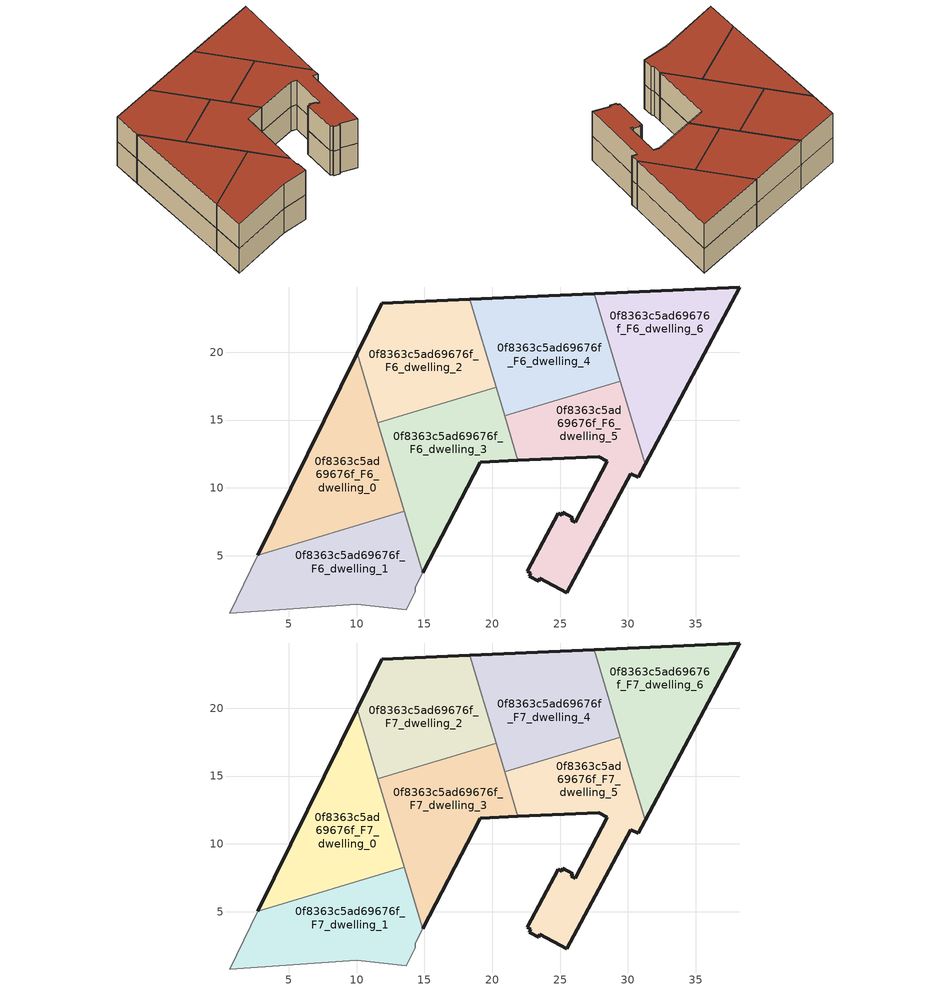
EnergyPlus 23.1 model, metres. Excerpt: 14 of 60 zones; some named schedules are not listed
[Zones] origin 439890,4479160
0f8363c5ad69676f_F6_dwelling_0
 floor to 0f8363c5ad69676f_F5_dwelling_0 (EU_floor_Construction): 13.52,8.27 10.03,19.92 2.71,5.03 z18
 wall outside (EU_wall_Construction): 2.71,5.03 10.03,19.92 z18:21
 wall to 0f8363c5ad69676f_F6_dwelling_1 (EU_wall_Construction): 13.52,8.27 2.71,5.03 z18:21
 wall to 0f8363c5ad69676f_F6_dwelling_3 (EU_wall_Construction): 11.56,14.8 13.52,8.27 z18:21
 wall to 0f8363c5ad69676f_F6_dwelling_2 (EU_wall_Construction): 10.03,19.92 11.56,14.8 z18:21
0f8363c5ad69676f_F6_dwelling_1
 floor to 0f8363c5ad69676f_F5_dwelling_1 (EU_floor_Construction): 13.64,1.02 14.31,2.33 14.31,2.68 14.87,3.75 13.52,8.27 2.71,5.03 0.62,0.77 10.02,1.4 z18
 wall adiabatic (EU_wall_Construction): 14.87,3.75 14.31,2.68 14.31,2.33 13.64,1.02 10.02,1.4 0.62,0.77 2.71,5.03 z18:21
 wall to 0f8363c5ad69676f_F6_dwelling_3 (EU_wall_Construction): 13.52,8.27 14.87,3.75 z18:21
0f8363c5ad69676f_F6_dwelling_2
 floor to 0f8363c5ad69676f_F5_dwelling_2 (EU_floor_Construction): 20.28,17.41 18.33,23.92 11.85,23.63 10.03,19.92 11.56,14.8 z18
 wall outside (EU_wall_Construction): 10.03,19.92 11.85,23.63 18.33,23.92 z18:21
 wall to 0f8363c5ad69676f_F6_dwelling_3 (EU_wall_Construction): 20.28,17.41 11.56,14.8 z18:21
 wall to 0f8363c5ad69676f_F6_dwelling_4 (EU_wall_Construction): 18.33,23.92 20.28,17.41 z18:21
0f8363c5ad69676f_F6_dwelling_3
 floor to 0f8363c5ad69676f_F5_dwelling_3 (EU_floor_Construction): 14.87,3.75 19.12,11.91 21.89,12.03 20.28,17.41 11.56,14.8 z18
 wall outside (EU_wall_Construction): 21.89,12.03 19.12,11.91 14.87,3.75 z18:21
 wall to 0f8363c5ad69676f_F6_dwelling_5 (EU_wall_Construction): 20.91,15.32 21.89,12.03 z18:21
 wall to 0f8363c5ad69676f_F6_dwelling_4 (EU_wall_Construction): 20.28,17.41 20.91,15.32 z18:21
0f8363c5ad69676f_F6_dwelling_4
 floor to 0f8363c5ad69676f_F5_dwelling_4 (EU_floor_Construction): 29.46,17.88 27.53,24.34 18.33,23.92 20.91,15.32 z18
 wall outside (EU_wall_Construction): 18.33,23.92 27.53,24.34 z18:21
 wall to 0f8363c5ad69676f_F6_dwelling_5 (EU_wall_Construction): 29.46,17.88 20.91,15.32 z18:21
 wall to 0f8363c5ad69676f_F6_dwelling_6 (EU_wall_Construction): 27.53,24.34 29.46,17.88 z18:21
0f8363c5ad69676f_F6_dwelling_5
 floor to 0f8363c5ad69676f_F5_dwelling_5 (EU_floor_Construction): 25.51,2.25 30.21,11.04 30.77,10.77 31.29,11.75 29.46,17.88 20.91,15.32 21.89,12.03 27.85,12.3 28.49,11.95 26.11,7.47 25.82,7.62 25.93,7.79 25.21,8.18 25.12,8 24.86,8.13 22.59,3.83 22.84,3.7 22.73,3.49 23.42,3.11 23.51,3.33 z18
 wall outside (EU_wall_Construction): 31.29,11.75 30.77,10.77 30.21,11.04 25.51,2.25 23.51,3.33 23.42,3.11 22.73,3.49 22.84,3.7 22.59,3.83 24.86,8.13 25.12,8 25.21,8.18 25.93,7.79 25.82,7.62 26.11,7.47 28.49,11.95 27.85,12.3 21.89,12.03 z18:21
 wall to 0f8363c5ad69676f_F6_dwelling_6 (EU_wall_Construction): 29.46,17.88 31.29,11.75 z18:21
0f8363c5ad69676f_F6_dwelling_6
 floor to 0f8363c5ad69676f_F5_dwelling_6 (EU_floor_Construction): 31.29,11.75 38.28,24.82 27.53,24.34 z18
 wall outside (EU_wall_Construction): 27.53,24.34 38.28,24.82 31.29,11.75 z18:21
0f8363c5ad69676f_F7_dwelling_0
 floor to 0f8363c5ad69676f_F6_dwelling_0 (EU_floor_Construction): 13.52,8.27 10.03,19.92 2.71,5.03 z21
 wall outside (EU_wall_Construction): 2.71,5.03 10.03,19.92 z21:24
 wall to 0f8363c5ad69676f_F7_dwelling_1 (EU_wall_Construction): 13.52,8.27 2.71,5.03 z21:24
 wall to 0f8363c5ad69676f_F7_dwelling_3 (EU_wall_Construction): 11.56,14.8 13.52,8.27 z21:24
 wall to 0f8363c5ad69676f_F7_dwelling_2 (EU_wall_Construction): 10.03,19.92 11.56,14.8 z21:24
 roof outside (EU_roof_Construction): 10.03,19.92 13.52,8.27 2.71,5.03 z24
0f8363c5ad69676f_F7_dwelling_1
 floor to 0f8363c5ad69676f_F6_dwelling_1 (EU_floor_Construction): 13.64,1.02 14.31,2.33 14.31,2.68 14.87,3.75 13.52,8.27 2.71,5.03 0.62,0.77 10.02,1.4 z21
 wall adiabatic (EU_wall_Construction): 14.87,3.75 14.31,2.68 14.31,2.33 13.64,1.02 10.02,1.4 0.62,0.77 2.71,5.03 z21:24
 wall to 0f8363c5ad69676f_F7_dwelling_3 (EU_wall_Construction): 13.52,8.27 14.87,3.75 z21:24
 roof outside (EU_roof_Construction): 13.52,8.27 14.87,3.75 14.31,2.68 14.31,2.33 13.64,1.02 10.02,1.4 0.62,0.77 2.71,5.03 z24
0f8363c5ad69676f_F7_dwelling_2
 floor to 0f8363c5ad69676f_F6_dwelling_2 (EU_floor_Construction): 20.28,17.41 18.33,23.92 11.85,23.63 10.03,19.92 11.56,14.8 z21
 wall outside (EU_wall_Construction): 10.03,19.92 11.85,23.63 18.33,23.92 z21:24
 wall to 0f8363c5ad69676f_F7_dwelling_3 (EU_wall_Construction): 20.28,17.41 11.56,14.8 z21:24
 wall to 0f8363c5ad69676f_F7_dwelling_4 (EU_wall_Construction): 18.33,23.92 20.28,17.41 z21:24
 roof outside (EU_roof_Construction): 18.33,23.92 20.28,17.41 11.56,14.8 10.03,19.92 11.85,23.63 z24
0f8363c5ad69676f_F7_dwelling_3
 floor to 0f8363c5ad69676f_F6_dwelling_3 (EU_floor_Construction): 14.87,3.75 19.12,11.91 21.89,12.03 20.28,17.41 11.56,14.8 z21
 wall outside (EU_wall_Construction): 21.89,12.03 19.12,11.91 14.87,3.75 z21:24
 wall to 0f8363c5ad69676f_F7_dwelling_5 (EU_wall_Construction): 20.91,15.32 21.89,12.03 z21:24
 wall to 0f8363c5ad69676f_F7_dwelling_4 (EU_wall_Construction): 20.28,17.41 20.91,15.32 z21:24
 roof outside (EU_roof_Construction): 20.28,17.41 21.89,12.03 19.12,11.91 14.87,3.75 11.56,14.8 z24
0f8363c5ad69676f_F7_dwelling_4
 floor to 0f8363c5ad69676f_F6_dwelling_4 (EU_floor_Construction): 29.46,17.88 27.53,24.34 18.33,23.92 20.91,15.32 z21
 wall outside (EU_wall_Construction): 18.33,23.92 27.53,24.34 z21:24
 wall to 0f8363c5ad69676f_F7_dwelling_5 (EU_wall_Construction): 29.46,17.88 20.91,15.32 z21:24
 wall to 0f8363c5ad69676f_F7_dwelling_6 (EU_wall_Construction): 27.53,24.34 29.46,17.88 z21:24
 roof outside (EU_roof_Construction): 27.53,24.34 29.46,17.88 20.91,15.32 18.33,23.92 z24
0f8363c5ad69676f_F7_dwelling_5
 floor to 0f8363c5ad69676f_F6_dwelling_5 (EU_floor_Construction): 25.51,2.25 30.21,11.04 30.77,10.77 31.29,11.75 29.46,17.88 20.91,15.32 21.89,12.03 27.85,12.3 28.49,11.95 26.11,7.47 25.82,7.62 25.93,7.79 25.21,8.18 25.12,8 24.86,8.13 22.59,3.83 22.84,3.7 22.73,3.49 23.42,3.11 23.51,3.33 z21
 wall outside (EU_wall_Construction): 31.29,11.75 30.77,10.77 30.21,11.04 25.51,2.25 23.51,3.33 23.42,3.11 22.73,3.49 22.84,3.7 22.59,3.83 24.86,8.13 25.12,8 25.21,8.18 25.93,7.79 25.82,7.62 26.11,7.47 28.49,11.95 27.85,12.3 21.89,12.03 z21:24
 wall to 0f8363c5ad69676f_F7_dwelling_6 (EU_wall_Construction): 29.46,17.88 31.29,11.75 z21:24
 roof outside (EU_roof_Construction): 29.46,17.88 31.29,11.75 30.77,10.77 30.21,11.04 25.51,2.25 23.51,3.33 23.42,3.11 22.73,3.49 22.84,3.7 22.59,3.83 24.86,8.13 25.12,8 25.21,8.18 25.93,7.79 25.82,7.62 26.11,7.47 28.49,11.95 27.85,12.3 21.89,12.03 20.91,15.32 z24
0f8363c5ad69676f_F7_dwelling_6
 floor to 0f8363c5ad69676f_F6_dwelling_6 (EU_floor_Construction): 31.29,11.75 38.28,24.82 27.53,24.34 z21
 wall outside (EU_wall_Construction): 27.53,24.34 38.28,24.82 31.29,11.75 z21:24
 roof outside (EU_roof_Construction): 38.28,24.82 31.29,11.75 27.53,24.34 z24
[Building]
EU S2 Campaign: North Axis=0; Terrain=City; Solar Distribution=FullExterior
[Site:Location]
Madrid: Latitude=40.5; Longitude=-3.5; Time Zone=1; Elevation=609
[SizingPeriod:WeatherFileDays]
AnnualSizingPeriod: Begin Month=1; Begin Day of Month=1; End Month=12; End Day of Month=31; Day of Week for Start Day=Monday; Use Weather File Daylight Saving Period=No; Use Weather File Rain and Snow Indicators=No
[MATERIAL]
EU_InternalMass_Material: Roughness=MediumRough; Thickness=0.1; Conductivity=1; Density=1800; Specific Heat=900; Thermal Absorptance=0.9; Solar Absorptance=0.7; Visible Absorptance=0.7
[MATERIAL:NOMASS] Roughness=MediumRough; Thermal Absorptance=0.9; Solar Absorptance=0.7; Visible Absorptance=0.7
Name | Thermal Resistance
EU_wall_NoMass; EU_roof_NoMass | 2.16768
EU_floor_NoMass | 1.14339
[CONSTRUCTION]
EU_wall_Construction: EU_wall_NoMass
EU_roof_Construction: EU_roof_NoMass
EU_floor_Construction: EU_floor_NoMass
EU_InternalMass_Construction: EU_InternalMass_Material
[ZONE] Type=1; Multiplier=1; Ceiling Height=autocalculate; Floor Area=autocalculate; Part of Total Floor Area=Yes
Name | Volume
0f8363c5ad69676f_F6_dwelling_0; 0f8363c5ad69676f_F7_dwelling_0 | 205.76
0f8363c5ad69676f_F6_dwelling_1; 0f8363c5ad69676f_F7_dwelling_1 | 205.749
0f8363c5ad69676f_F6_dwelling_2; 0f8363c5ad69676f_F7_dwelling_2 | 201.169
0f8363c5ad69676f_F6_dwelling_3; 0f8363c5ad69676f_F7_dwelling_3 | 201.17
0f8363c5ad69676f_F6_dwelling_4; 0f8363c5ad69676f_F7_dwelling_4 | 210.352
0f8363c5ad69676f_F6_dwelling_5; 0f8363c5ad69676f_F7_dwelling_5 | 210.359
0f8363c5ad69676f_F6_dwelling_6; 0f8363c5ad69676f_F7_dwelling_6 | 205.752
[INTERNALMASS] Construction=EU_InternalMass_Construction
Name | Zone or ZoneList | Surface Area
0f8363c5ad69676f_F6_dwelling_0_EU_InternalMass | 0f8363c5ad69676f_F6_dwelling_0 | 68.5925
0f8363c5ad69676f_F6_dwelling_1_EU_InternalMass | 0f8363c5ad69676f_F6_dwelling_1 | 68.5826
0f8363c5ad69676f_F6_dwelling_2_EU_InternalMass | 0f8363c5ad69676f_F6_dwelling_2 | 67.0571
0f8363c5ad69676f_F6_dwelling_3_EU_InternalMass | 0f8363c5ad69676f_F6_dwelling_3 | 67.0562
0f8363c5ad69676f_F6_dwelling_4_EU_InternalMass | 0f8363c5ad69676f_F6_dwelling_4 | 70.1163
0f8363c5ad69676f_F6_dwelling_5_EU_InternalMass | 0f8363c5ad69676f_F6_dwelling_5 | 70.1215
0f8363c5ad69676f_F6_dwelling_6_EU_InternalMass | 0f8363c5ad69676f_F6_dwelling_6 | 68.5842
0f8363c5ad69676f_F7_dwelling_0_EU_InternalMass | 0f8363c5ad69676f_F7_dwelling_0 | 68.5925
0f8363c5ad69676f_F7_dwelling_1_EU_InternalMass | 0f8363c5ad69676f_F7_dwelling_1 | 68.5826
0f8363c5ad69676f_F7_dwelling_2_EU_InternalMass | 0f8363c5ad69676f_F7_dwelling_2 | 67.0571
0f8363c5ad69676f_F7_dwelling_3_EU_InternalMass | 0f8363c5ad69676f_F7_dwelling_3 | 67.0562
0f8363c5ad69676f_F7_dwelling_4_EU_InternalMass | 0f8363c5ad69676f_F7_dwelling_4 | 70.1163
0f8363c5ad69676f_F7_dwelling_5_EU_InternalMass | 0f8363c5ad69676f_F7_dwelling_5 | 70.1215
0f8363c5ad69676f_F7_dwelling_6_EU_InternalMass | 0f8363c5ad69676f_F7_dwelling_6 | 68.5842
[OTHEREQUIPMENT] Fuel Type=Electricity; Design Level Calculation Method=Watts/Area; Power per Zone Floor Area=1; Fraction Latent=0; Fraction Radiant=0; Fraction Lost=0; Carbon Dioxide Generation Rate=0; EndUse Subcategory=EU_Step8_InternalGains
Name | Zone or ZoneList or Space or SpaceList | Schedule
EU_Step8_InternalGain_0f8363c5ad69676f_F6_dwelling_0_f000 | 0f8363c5ad69676f_F6_dwelling_0 | EU_Step8_GainSchedule_0f8363c5ad69676f_F6_dwelling_0_f000
EU_Step8_InternalGain_0f8363c5ad69676f_F6_dwelling_1_f000 | 0f8363c5ad69676f_F6_dwelling_1 | EU_Step8_GainSchedule_0f8363c5ad69676f_F6_dwelling_1_f000
EU_Step8_InternalGain_0f8363c5ad69676f_F6_dwelling_2_f000 | 0f8363c5ad69676f_F6_dwelling_2 | EU_Step8_GainSchedule_0f8363c5ad69676f_F6_dwelling_2_f000
EU_Step8_InternalGain_0f8363c5ad69676f_F6_dwelling_3_f000 | 0f8363c5ad69676f_F6_dwelling_3 | EU_Step8_GainSchedule_0f8363c5ad69676f_F6_dwelling_3_f000
EU_Step8_InternalGain_0f8363c5ad69676f_F6_dwelling_4_f000 | 0f8363c5ad69676f_F6_dwelling_4 | EU_Step8_GainSchedule_0f8363c5ad69676f_F6_dwelling_4_f000
EU_Step8_InternalGain_0f8363c5ad69676f_F6_dwelling_5_f000 | 0f8363c5ad69676f_F6_dwelling_5 | EU_Step8_GainSchedule_0f8363c5ad69676f_F6_dwelling_5_f000
EU_Step8_InternalGain_0f8363c5ad69676f_F6_dwelling_6_f000 | 0f8363c5ad69676f_F6_dwelling_6 | EU_Step8_GainSchedule_0f8363c5ad69676f_F6_dwelling_6_f000
EU_Step8_InternalGain_0f8363c5ad69676f_F7_dwelling_0_f000 | 0f8363c5ad69676f_F7_dwelling_0 | EU_Step8_GainSchedule_0f8363c5ad69676f_F7_dwelling_0_f000
EU_Step8_InternalGain_0f8363c5ad69676f_F7_dwelling_1_f000 | 0f8363c5ad69676f_F7_dwelling_1 | EU_Step8_GainSchedule_0f8363c5ad69676f_F7_dwelling_1_f000
EU_Step8_InternalGain_0f8363c5ad69676f_F7_dwelling_2_f000 | 0f8363c5ad69676f_F7_dwelling_2 | EU_Step8_GainSchedule_0f8363c5ad69676f_F7_dwelling_2_f000
EU_Step8_InternalGain_0f8363c5ad69676f_F7_dwelling_3_f000 | 0f8363c5ad69676f_F7_dwelling_3 | EU_Step8_GainSchedule_0f8363c5ad69676f_F7_dwelling_3_f000
EU_Step8_InternalGain_0f8363c5ad69676f_F7_dwelling_4_f000 | 0f8363c5ad69676f_F7_dwelling_4 | EU_Step8_GainSchedule_0f8363c5ad69676f_F7_dwelling_4_f000
EU_Step8_InternalGain_0f8363c5ad69676f_F7_dwelling_5_f000 | 0f8363c5ad69676f_F7_dwelling_5 | EU_Step8_GainSchedule_0f8363c5ad69676f_F7_dwelling_5_f000
EU_Step8_InternalGain_0f8363c5ad69676f_F7_dwelling_6_f000 | 0f8363c5ad69676f_F7_dwelling_6 | EU_Step8_GainSchedule_0f8363c5ad69676f_F7_dwelling_6_f000
[ZONEVENTILATION:DESIGNFLOWRATE] Schedule=EU_AlwaysOn; Design Flow Rate Calculation Method=AirChanges/Hour; Air Changes per Hour=0.480546; Ventilation Type=Natural; Fan Pressure Rise=0; Fan Total Efficiency=1; Constant Term Coefficient=1; Temperature Term Coefficient=0; Velocity Term Coefficient=0; Velocity Squared Term Coefficient=0; Minimum Indoor Temperature=-100; Maximum Indoor Temperature=100; Delta Temperature=-100; Minimum Outdoor Temperature=-100; Maximum Outdoor Temperature=100; Maximum Wind Speed=40
Name | Zone or ZoneList or Space or SpaceList
EU_ConstantAir_0f8363c5ad69676f_F6_dwelling_0 | 0f8363c5ad69676f_F6_dwelling_0
EU_ConstantAir_0f8363c5ad69676f_F6_dwelling_1 | 0f8363c5ad69676f_F6_dwelling_1
EU_ConstantAir_0f8363c5ad69676f_F6_dwelling_2 | 0f8363c5ad69676f_F6_dwelling_2
EU_ConstantAir_0f8363c5ad69676f_F6_dwelling_3 | 0f8363c5ad69676f_F6_dwelling_3
EU_ConstantAir_0f8363c5ad69676f_F6_dwelling_4 | 0f8363c5ad69676f_F6_dwelling_4
EU_ConstantAir_0f8363c5ad69676f_F6_dwelling_5 | 0f8363c5ad69676f_F6_dwelling_5
EU_ConstantAir_0f8363c5ad69676f_F6_dwelling_6 | 0f8363c5ad69676f_F6_dwelling_6
EU_ConstantAir_0f8363c5ad69676f_F7_dwelling_0 | 0f8363c5ad69676f_F7_dwelling_0
EU_ConstantAir_0f8363c5ad69676f_F7_dwelling_1 | 0f8363c5ad69676f_F7_dwelling_1
EU_ConstantAir_0f8363c5ad69676f_F7_dwelling_2 | 0f8363c5ad69676f_F7_dwelling_2
EU_ConstantAir_0f8363c5ad69676f_F7_dwelling_3 | 0f8363c5ad69676f_F7_dwelling_3
EU_ConstantAir_0f8363c5ad69676f_F7_dwelling_4 | 0f8363c5ad69676f_F7_dwelling_4
EU_ConstantAir_0f8363c5ad69676f_F7_dwelling_5 | 0f8363c5ad69676f_F7_dwelling_5
EU_ConstantAir_0f8363c5ad69676f_F7_dwelling_6 | 0f8363c5ad69676f_F7_dwelling_6
[HVACTEMPLATE:ZONE:IDEALLOADSAIRSYSTEM] System Availability Schedule=EU_AlwaysOn; Maximum Heating Supply Air Temperature=50; Minimum Cooling Supply Air Temperature=13; Maximum Heating Supply Air Humidity Ratio=0.0156; Minimum Cooling Supply Air Humidity Ratio=0.0077; Heating Limit=NoLimit; Cooling Limit=NoLimit; Heating Availability Schedule=EU_AlwaysOn; Cooling Availability Schedule=EU_CoolingOff; Dehumidification Control Type=ConstantSensibleHeatRatio; Cooling Sensible Heat Ratio=0.7; Dehumidification Setpoint=60; Humidification Control Type=None; Humidification Setpoint=30; Outdoor Air Method=None; Outdoor Air Flow Rate per Person=0.00944; Outdoor Air Flow Rate per Zone Floor Area=0; Outdoor Air Flow Rate per Zone=0; Demand Controlled Ventilation Type=None; Outdoor Air Economizer Type=NoEconomizer; Heat Recovery Type=None; Sensible Heat Recovery Effectiveness=0.7; Latent Heat Recovery Effectiveness=0.65
Name | Template Thermostat
0f8363c5ad69676f_F6_dwelling_0 | EU_HeatOnly_0f8363c5ad69676f_F6_dwelling_0
0f8363c5ad69676f_F6_dwelling_1 | EU_HeatOnly_0f8363c5ad69676f_F6_dwelling_1
0f8363c5ad69676f_F6_dwelling_2 | EU_HeatOnly_0f8363c5ad69676f_F6_dwelling_2
0f8363c5ad69676f_F6_dwelling_3 | EU_HeatOnly_0f8363c5ad69676f_F6_dwelling_3
0f8363c5ad69676f_F6_dwelling_4 | EU_HeatOnly_0f8363c5ad69676f_F6_dwelling_4
0f8363c5ad69676f_F6_dwelling_5 | EU_HeatOnly_0f8363c5ad69676f_F6_dwelling_5
0f8363c5ad69676f_F6_dwelling_6 | EU_HeatOnly_0f8363c5ad69676f_F6_dwelling_6
0f8363c5ad69676f_F7_dwelling_0 | EU_HeatOnly_0f8363c5ad69676f_F7_dwelling_0
0f8363c5ad69676f_F7_dwelling_1 | EU_HeatOnly_0f8363c5ad69676f_F7_dwelling_1
0f8363c5ad69676f_F7_dwelling_2 | EU_HeatOnly_0f8363c5ad69676f_F7_dwelling_2
0f8363c5ad69676f_F7_dwelling_3 | EU_HeatOnly_0f8363c5ad69676f_F7_dwelling_3
0f8363c5ad69676f_F7_dwelling_4 | EU_HeatOnly_0f8363c5ad69676f_F7_dwelling_4
0f8363c5ad69676f_F7_dwelling_5 | EU_HeatOnly_0f8363c5ad69676f_F7_dwelling_5
0f8363c5ad69676f_F7_dwelling_6 | EU_HeatOnly_0f8363c5ad69676f_F7_dwelling_6
[SIZING:ZONE] Zone Cooling Design Supply Air Temperature Input Method=SupplyAirTemperature; Zone Cooling Design Supply Air Temperature=13; Zone Heating Design Supply Air Temperature Input Method=SupplyAirTemperature; Zone Heating Design Supply Air Temperature=50; Zone Cooling Design Supply Air Humidity Ratio=0.008; Zone Heating Design Supply Air Humidity Ratio=0.008; Cooling Design Air Flow Method=DesignDay; Cooling Design Air Flow Rate=0; Cooling Minimum Air Flow per Zone Floor Area=0.000762; Cooling Minimum Air Flow=0; Cooling Minimum Air Flow Fraction=0.2; Heating Design Air Flow Method=DesignDay; Heating Design Air Flow Rate=0; Heating Maximum Air Flow per Zone Floor Area=0.002032; Heating Maximum Air Flow=0.141576; Heating Maximum Air Flow Fraction=0.3; Account for Dedicated Outdoor Air System=No; Dedicated Outdoor Air System Control Strategy=NeutralSupplyAir; Dedicated Outdoor Air Low Setpoint Temperature for Design=autosize; Dedicated Outdoor Air High Setpoint Temperature for Design=autosize; Zone Load Sizing Method=Sensible Load Only No Latent Load; Zone Latent Cooling Design Supply Air Humidity Ratio Input Method=HumidityRatioDifference; Zone Cooling Design Supply Air Humidity Ratio Difference=0.005; Zone Latent Heating Design Supply Air Humidity Ratio Input Method=HumidityRatioDifference; Zone Humidification Design Supply Air Humidity Ratio Difference=0.005
0f8363c5ad69676f_F6_dwelling_0; 0f8363c5ad69676f_F6_dwelling_1; 0f8363c5ad69676f_F6_dwelling_2; 0f8363c5ad69676f_F6_dwelling_3; 0f8363c5ad69676f_F6_dwelling_4; 0f8363c5ad69676f_F6_dwelling_5; 0f8363c5ad69676f_F6_dwelling_6; 0f8363c5ad69676f_F7_dwelling_0; 0f8363c5ad69676f_F7_dwelling_1; 0f8363c5ad69676f_F7_dwelling_2; 0f8363c5ad69676f_F7_dwelling_3; 0f8363c5ad69676f_F7_dwelling_4; 0f8363c5ad69676f_F7_dwelling_5; 0f8363c5ad69676f_F7_dwelling_6
[SCHEDULE:FILE] Column Number=1; Rows to Skip at Top=0; Number of Hours of Data=8760; Column Separator=Comma; Interpolate to Timestep=No; Minutes per Item=60; Adjust Schedule for Daylight Savings=Yes
Name | File
EU_Step8_GainSchedule_0f8363c5ad69676f_F6_dwelling_0_f000 | ../../schedules/0f8363c5ad69676f/0f8363c5ad69676f_F6_dwelling_0_f000_gain.csv
EU_Step8_GainSchedule_0f8363c5ad69676f_F6_dwelling_1_f000 | ../../schedules/0f8363c5ad69676f/0f8363c5ad69676f_F6_dwelling_1_f000_gain.csv
EU_Step8_GainSchedule_0f8363c5ad69676f_F6_dwelling_2_f000 | ../../schedules/0f8363c5ad69676f/0f8363c5ad69676f_F6_dwelling_2_f000_gain.csv
EU_Step8_GainSchedule_0f8363c5ad69676f_F6_dwelling_3_f000 | ../../schedules/0f8363c5ad69676f/0f8363c5ad69676f_F6_dwelling_3_f000_gain.csv
EU_Step8_GainSchedule_0f8363c5ad69676f_F6_dwelling_4_f000 | ../../schedules/0f8363c5ad69676f/0f8363c5ad69676f_F6_dwelling_4_f000_gain.csv
EU_Step8_GainSchedule_0f8363c5ad69676f_F6_dwelling_5_f000 | ../../schedules/0f8363c5ad69676f/0f8363c5ad69676f_F6_dwelling_5_f000_gain.csv
